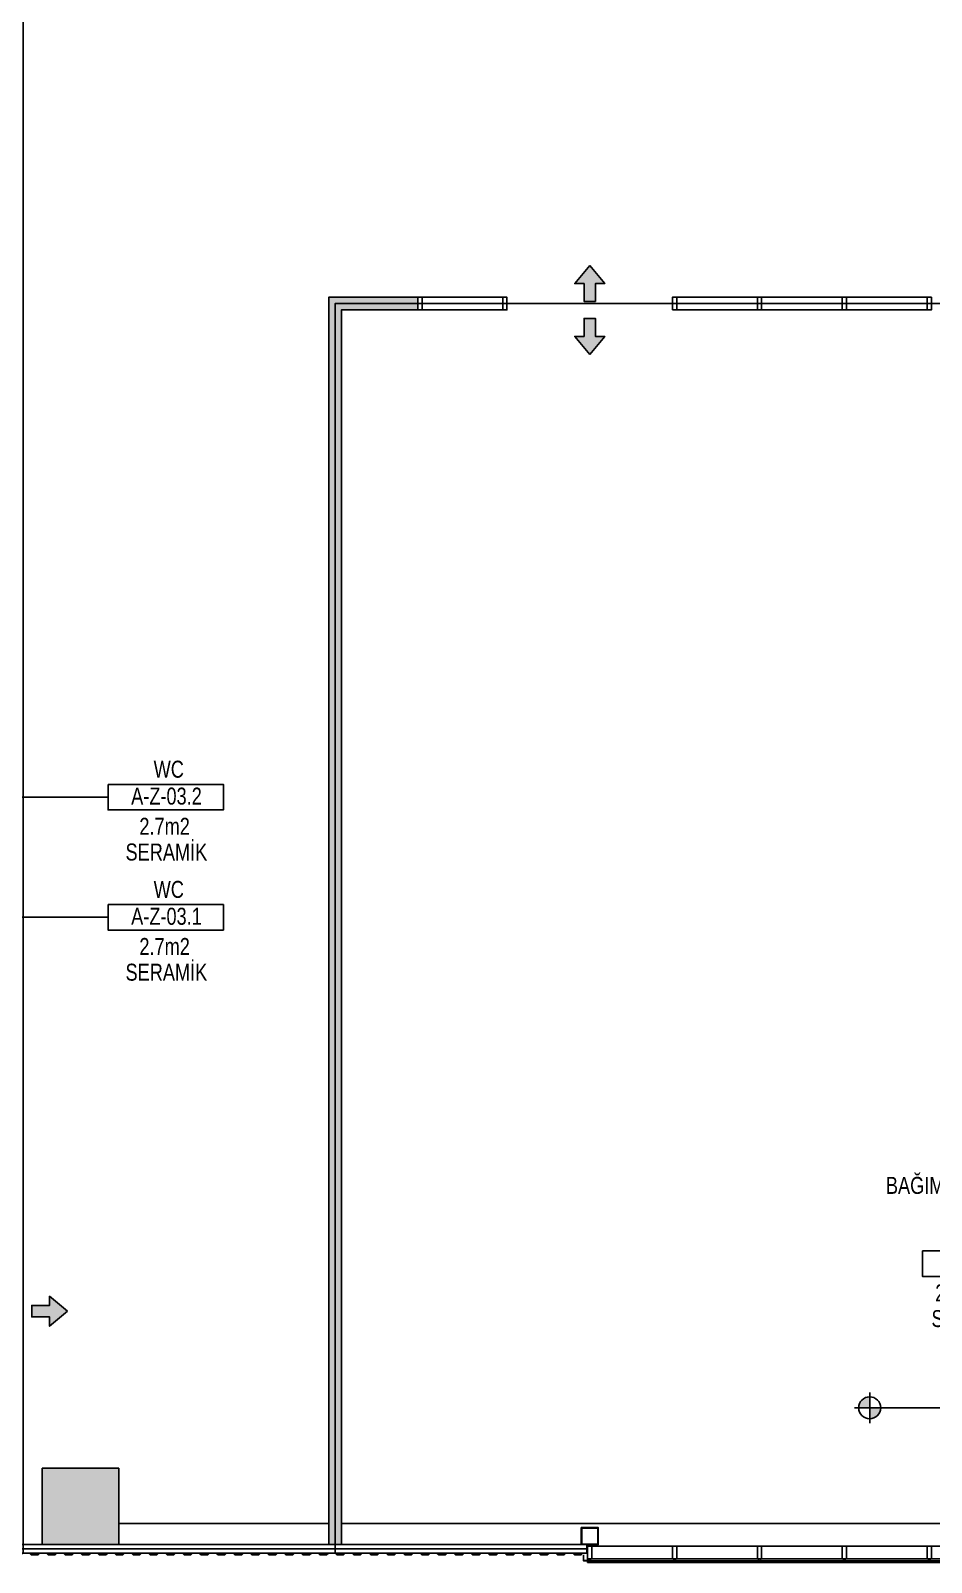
# Model space of a CAD drawing. Header units: centimetres. Extents: x 28733 to 98303, y -2883 to 8555.
# Drawn here: x 52621 to 53682, y 1498 to 3303 of the extents above; entities that cross this region are included whole.
import ezdxf
from ezdxf.enums import TextEntityAlignment as Align

# ---------------------------------------------------------------- set-up
doc = ezdxf.new("R2010")
doc.units = ezdxf.units.CM
doc.header["$LTSCALE"] = 100
for name, color, linetype in [('A-ANNO-DIMS', 187, 'Continuous'), ('A-ANNO-IDEN', 50, 'Continuous'), ('A-ANNO-TEXT', 50, 'Continuous'), ('A-AREA', 102, 'Continuous'), ('A-ELEV-01', 255, 'Continuous'), ('A-ELEV-03', 251, 'Continuous'), ('A-GLAZ-FRME', 12, 'Continuous'), ('A-GLAZ-FULL', 130, 'Continuous'), ('A-GLAZ-SILL', 8, 'Continuous'), ('A-WALL', 134, 'Continuous'), ('A-WALL-HTCH', 8, 'Continuous'), ('A-WALL-INSL', 249, 'Continuous'), ('A-WALL-SNWPNL', 200, 'Continuous'), ('A-WALL-STEL', 202, 'Continuous'), ('S-CONC', 5, 'Continuous'), ('S-HTCH', 8, 'Continuous'), ('S-STEL', 3, 'Continuous')]:
    doc.layers.add(name, color=color, linetype=linetype)
doc.styles.add('Fields_100', font='act_simplex.shx', dxfattribs={"width": 0.8, "height": 20})
doc.linetypes.add('BATTING', pattern='A,0.00254,-2.54,[134,ltypeshp.shx,S=2.54,R=0,X=-2.54,Y=0],-5.08,[134,ltypeshp.shx,S=2.54,R=180,X=2.54,Y=0],-2.54', length=10.16254)

# ---------------------------------------------------------------- blocks, each defined once
blk = doc.blocks.new('Mahal kutusu_100')
at = {"color": 0}
blk.add_lwpolyline([(-58, 30), (58, 30), (58, 0), (-58, 0)], close=True, dxfattribs=at)
at = {"color": 0, "style": 'Fields_100', "width": 0.8}
for tag, p in [('MAHAL', (3.6, 37.9)), ('KOD', (0.9, 6.2)), ('ALAN', (-1.3, -29.4)), ('KAPLAMA', (0.8, -59.7))]:
    blk.add_attdef(tag, text='', height=20, dxfattribs=at).set_placement(p, align=Align.CENTER)
blk = doc.blocks.new('Mahal Kutusu_100_2')
at = {"color": 0}
blk.add_lwpolyline([(-68, 30), (68, 30), (68, 0), (-68, 0)], close=True, dxfattribs=at)
at = {"color": 0, "style": 'Fields_100', "width": 0.8}
for tag, p in [('MAHAL', (3.6, 37.9)), ('A-Z-04.1', (0.9, 6.2)), ('ALAN', (-1.3, -29.4)), ('KAPLAMA', (0.8, -59.7))]:
    blk.add_attdef(tag, text='', height=20, dxfattribs=at).set_placement(p, align=Align.CENTER)
blk = doc.blocks.new('*U19')
at = {"layer": 'A-WALL-SNWPNL'}
blk.add_lwpolyline([(50, 1), (42, 1), (40, -1), (32, -1), (30, 1), (22, 1), (20, -1), (12, -1), (10, 1), (2, 1), (0, -1), (-8, -1), (-10, 1), (-18, 1), (-20, -1), (-28, -1), (-30, 1), (-38, 1), (-40, -1), (-48, -1), (-50, 1)], dxfattribs=at)
blk = doc.blocks.new('*U20')
at = {"layer": 'A-WALL-STEL', "color": 0, "linetype": 'ByBlock', "lineweight": -2, "transparency": 16777216}
for p in [(0, 0), (100, 0), (200, 0), (300, 0), (400, 0), (500, 0), (600, 0), (700, 0), (800, 0), (900, 0), (1000, 0), (1100, 0), (1200, 0), (1300, 0), (1400, 0), (1500, 0), (1600, 0), (1700, 0), (1800, 0), (1900, 0), (2000, 0), (2100, 0), (2200, 0), (2300, 0)]:
    blk.add_blockref('*U19', p, dxfattribs=at)

msp = doc.modelspace()

# ---------------------------------------------------------------- hatches: boundary and pattern name
at = {"layer": 'A-ANNO-DIMS'}
h = msp.add_hatch(color=256, dxfattribs=at)
h.paths.add_polyline_path([(53609.33, 1692.72, 0.4142136), (53596.33, 1679.72), (53609.33, 1679.72)])
h.paths.add_polyline_path([(53622.33, 1679.72), (53609.33, 1679.72), (53609.33, 1666.72, 0.4142136)])
at = {"layer": 'A-ANNO-TEXT'}
h = msp.add_hatch(color=256, dxfattribs=at)
h.dxf.hatch_style = 1
h.paths.add_polyline_path([(53279.48, 3025.89), (53297.18, 3004.74), (53286.21, 3004.74), (53286.21, 2983.59), (53272.74, 2983.59), (53272.74, 3004.74), (53261.77, 3004.74)])
h = msp.add_hatch(color=256, dxfattribs=at)
h.dxf.hatch_style = 1
h.paths.add_polyline_path([(53279.48, 2921.29), (53297.18, 2942.44), (53286.21, 2942.44), (53286.21, 2963.59), (53272.74, 2963.59), (53272.74, 2942.44), (53261.77, 2942.44)])
h = msp.add_hatch(color=256, dxfattribs=at)
h.dxf.hatch_style = 1
h.paths.add_polyline_path([(52664.28, 1793.59), (52643.13, 1811.3), (52643.13, 1800.33), (52621.98, 1800.33), (52621.98, 1786.86), (52643.13, 1786.86), (52643.13, 1775.89)])
at = {"layer": 'A-WALL-HTCH'}
h = msp.add_hatch(dxfattribs=at)
h.set_pattern_fill('DASH', color=256)
h.set_pattern_definition([(0, (47244.2896, 54361.0323), (3.175, 3.175), [3.175, -3.175])])
h.paths.add_polyline_path([(53076.98, 2988.59), (52971.98, 2988.59), (52971.98, 1518.59), (52986.98, 1518.59), (52986.98, 2973.59), (53076.98, 2973.59)])
at = {"layer": 'S-HTCH'}
h = msp.add_hatch(dxfattribs=at)
h.set_pattern_fill('ANSI33', color=256)
h.set_pattern_definition([(45, (47244.2896, 5721.5606), (-4.490128, 4.490128), []), (45, (47248.78, 5721.5606), (-4.490128, 4.490128), [3.175, -1.5875])])
h.paths.add_polyline_path([(63434.48, 1518.59), (63524.48, 1518.59), (63524.48, 1608.59), (63434.48, 1608.59)])
h.paths.add_polyline_path([(63434.48, 7218.59), (63524.48, 7218.59), (63524.48, 7308.59), (63434.48, 7308.59)])
h.paths.add_polyline_path([(61634.48, 1518.59), (61724.48, 1518.59), (61724.48, 1608.59), (61634.48, 1608.59)])
h.paths.add_polyline_path([(58034.48, 1518.59), (58124.48, 1518.59), (58124.48, 1608.59), (58034.48, 1608.59)])
h.paths.add_polyline_path([(61634.48, 7218.59), (61724.48, 7218.59), (61724.48, 7308.59), (61634.48, 7308.59)])
h.paths.add_polyline_path([(58034.48, 7218.59), (58124.48, 7218.59), (58124.48, 7308.59), (58034.48, 7308.59)])
h.paths.add_polyline_path([(63434.48, 3418.59), (63524.48, 3418.59), (63524.48, 3508.59), (63434.48, 3508.59)])
h.paths.add_polyline_path([(63434.48, 5318.59), (63524.48, 5318.59), (63524.48, 5408.59), (63434.48, 5408.59)])
h.paths.add_polyline_path([(61634.48, 3418.59), (61724.48, 3418.59), (61724.48, 3508.59), (61634.48, 3508.59)])
h.paths.add_polyline_path([(58034.48, 3418.59), (58124.48, 3418.59), (58124.48, 3508.59), (58034.48, 3508.59)])
h.paths.add_polyline_path([(61634.48, 5318.59), (61724.48, 5318.59), (61724.48, 5408.59), (61634.48, 5408.59)])
h.paths.add_polyline_path([(58034.48, 5318.59), (58124.48, 5318.59), (58124.48, 5408.59), (58034.48, 5408.59)])
h.paths.add_polyline_path([(68834.48, 3418.59), (68924.48, 3418.59), (68924.48, 3508.59), (68834.48, 3508.59)])
h.paths.add_polyline_path([(68834.48, 5318.59), (68924.48, 5318.59), (68924.48, 5408.59), (68834.48, 5408.59)])
h.paths.add_polyline_path([(67034.48, 3418.59), (67124.48, 3418.59), (67124.48, 3508.59), (67034.48, 3508.59)])
h.paths.add_polyline_path([(67034.48, 5318.59), (67124.48, 5318.59), (67124.48, 5408.59), (67034.48, 5408.59)])
h.paths.add_polyline_path([(65234.48, 3418.59), (65324.48, 3418.59), (65324.48, 3508.59), (65234.48, 3508.59)])
h.paths.add_polyline_path([(65234.48, 5318.59), (65324.48, 5318.59), (65324.48, 5408.59), (65234.48, 5408.59)])
h.paths.add_polyline_path([(61534.48, 3418.59), (61624.48, 3418.59), (61624.48, 3508.59), (61534.48, 3508.59)])
h.paths.add_polyline_path([(61534.48, 5318.59), (61624.48, 5318.59), (61624.48, 5408.59), (61534.48, 5408.59)])
h.paths.add_polyline_path([(59834.48, 3418.59), (59924.48, 3418.59), (59924.48, 3508.59), (59834.48, 3508.59)])
h.paths.add_polyline_path([(59834.48, 5318.59), (59924.48, 5318.59), (59924.48, 5408.59), (59834.48, 5408.59)])
h.paths.add_polyline_path([(56234.48, 3418.59), (56324.48, 3418.59), (56324.48, 3508.59), (56234.48, 3508.59)])
h.paths.add_polyline_path([(56234.48, 5318.59), (56324.48, 5318.59), (56324.48, 5408.59), (56234.48, 5408.59)])
h.paths.add_polyline_path([(54434.48, 3418.59), (54524.48, 3418.59), (54524.48, 3508.59), (54434.48, 3508.59)])
h.paths.add_polyline_path([(54434.48, 5318.59), (54524.48, 5318.59), (54524.48, 5408.59), (54434.48, 5408.59)])
h.paths.add_polyline_path([(52634.48, 3418.59), (52724.48, 3418.59), (52724.48, 3508.59), (52634.48, 3508.59)])
h.paths.add_polyline_path([(52634.48, 5318.59), (52724.48, 5318.59), (52724.48, 5408.59), (52634.48, 5408.59)])
h.paths.add_polyline_path([(70634.48, 5318.59), (70724.48, 5318.59), (70724.48, 5408.59), (70634.48, 5408.59)])
h.paths.add_polyline_path([(70634.48, 3418.59), (70724.48, 3418.59), (70724.48, 3508.59), (70634.48, 3508.59)])
h.paths.add_polyline_path([(70634.48, 1518.59), (70724.48, 1518.59), (70724.48, 1608.59), (70634.48, 1608.59)])
h.paths.add_polyline_path([(68834.48, 1518.59), (68924.48, 1518.59), (68924.48, 1608.59), (68834.48, 1608.59)])
h.paths.add_polyline_path([(67034.48, 1518.59), (67124.48, 1518.59), (67124.48, 1608.59), (67034.48, 1608.59)])
h.paths.add_polyline_path([(65234.48, 1518.59), (65324.48, 1518.59), (65324.48, 1608.59), (65234.48, 1608.59)])
h.paths.add_polyline_path([(61534.48, 1518.59), (61624.48, 1518.59), (61624.48, 1608.59), (61534.48, 1608.59)])
h.paths.add_polyline_path([(59834.48, 1518.59), (59924.48, 1518.59), (59924.48, 1608.59), (59834.48, 1608.59)])
h.paths.add_polyline_path([(56234.48, 1518.59), (56324.48, 1518.59), (56324.48, 1608.59), (56234.48, 1608.59)])
h.paths.add_polyline_path([(54434.48, 1518.59), (54524.48, 1518.59), (54524.48, 1608.59), (54434.48, 1608.59)])
h.paths.add_polyline_path([(52634.48, 1518.59), (52724.48, 1518.59), (52724.48, 1608.59), (52634.48, 1608.59)])
h.paths.add_polyline_path([(70634.48, 7218.59), (70724.48, 7218.59), (70724.48, 7308.59), (70634.48, 7308.59)])
h.paths.add_polyline_path([(68834.48, 7218.59), (68924.48, 7218.59), (68924.48, 7308.59), (68834.48, 7308.59)])
h.paths.add_polyline_path([(67034.48, 7218.59), (67124.48, 7218.59), (67124.48, 7308.59), (67034.48, 7308.59)])
h.paths.add_polyline_path([(65234.48, 7218.59), (65324.48, 7218.59), (65324.48, 7308.59), (65234.48, 7308.59)])
h.paths.add_polyline_path([(61534.48, 7218.59), (61624.48, 7218.59), (61624.48, 7308.59), (61534.48, 7308.59)])
h.paths.add_polyline_path([(59834.48, 7218.59), (59924.48, 7218.59), (59924.48, 7308.59), (59834.48, 7308.59)])
h.paths.add_polyline_path([(56234.48, 7218.59), (56324.48, 7218.59), (56324.48, 7308.59), (56234.48, 7308.59)])
h.paths.add_polyline_path([(54434.48, 7218.59), (54524.48, 7218.59), (54524.48, 7308.59), (54434.48, 7308.59)])
h.paths.add_polyline_path([(52634.48, 7218.59), (52724.48, 7218.59), (52724.48, 7308.59), (52634.48, 7308.59)])

# ---------------------------------------------------------------- linework, layer by layer
at = {"layer": 'A-ANNO-DIMS'}
for p, q in [((53609.33, 1697.72), (53609.33, 1661.72)), ((53591.33, 1679.72), (53832.33, 1679.72))]:
    msp.add_line(p, q, dxfattribs=at)
msp.add_circle((53609.33, 1679.72), 13, dxfattribs=at)
at = {"layer": 'A-ANNO-IDEN'}
for points in [[(52711.88, 2399.46), (52563.12, 2399.46)], [(52711.88, 2257.82), (52563.12, 2257.82)]]:
    msp.add_lwpolyline(points, dxfattribs=at)
at = {"layer": 'A-ANNO-TEXT'}
for points in [[(53279.48, 3025.89), (53297.18, 3004.74), (53286.21, 3004.74), (53286.21, 2983.59), (53272.74, 2983.59), (53272.74, 3004.74), (53261.77, 3004.74)], [(53279.48, 2921.29), (53297.18, 2942.44), (53286.21, 2942.44), (53286.21, 2963.59), (53272.74, 2963.59), (53272.74, 2942.44), (53261.77, 2942.44)], [(52664.28, 1793.59), (52643.13, 1811.3), (52643.13, 1800.33), (52621.98, 1800.33), (52621.98, 1786.86), (52643.13, 1786.86), (52643.13, 1775.89)]]:
    msp.add_lwpolyline(points, close=True, dxfattribs=at)
at = {"layer": 'A-AREA'}
msp.add_lwpolyline([(52611.98, 1508.59), (52611.98, 3418.59), (70734.48, 3418.59), (70734.48, 2981.09), (63779.48, 2981.09), (63779.23, 1508.59), (63516.98, 1508.59), (63516.98, 2981.09), (58079.48, 2981.09), (58079.48, 1508.59), (56279.48, 1508.59), (56279.48, 2981.09), (52979.48, 2981.09), (52979.48, 1508.59)], close=True, dxfattribs=at)
msp.add_lwpolyline([(54479.48, 2061.09), (54546.98, 2061.09), (54546.98, 1853.59), (54546.98, 1838.59), (54411.98, 1838.59), (54411.98, 1593.59), (54479.48, 1593.59), (54479.48, 1508.59), (54181.98, 1508.59), (54181.98, 1497.59), (53276.98, 1497.59), (53276.98, 1508.59), (52979.48, 1508.59), (52979.48, 2981.09), (54479.48, 2981.09), (54479.48, 2061.09)], dxfattribs=at)
at = {"layer": 'A-ELEV-01'}
for p, q in [((52724.48, 1543.59), (52971.98, 1543.59)), ((52986.98, 1543.59), (54434.48, 1543.59)), ((53281.98, 1516.59), (53376.98, 1516.59)), ((53381.98, 1516.59), (53476.98, 1516.59)), ((53481.98, 1516.59), (53576.98, 1516.59)), ((53581.98, 1516.59), (53676.98, 1516.59)), ((53681.98, 1516.59), (53776.98, 1516.59))]:
    msp.add_line(p, q, dxfattribs=at)
at = {"layer": 'A-ELEV-03'}
msp.add_line((53275.98, 1508.59), (50839.48, 1508.59), dxfattribs=at)
at = {"layer": 'A-ELEV-03', "elevation": 0}
msp.add_lwpolyline([(53275.98, 1518.59), (53275.98, 1508.59)], dxfattribs=at)
at = {"layer": 'A-GLAZ-FRME'}
for points in [[(53076.98, 2973.59), (53081.98, 2973.59), (53081.98, 2988.59), (53076.98, 2988.59)], [(53176.98, 2973.59), (53181.98, 2973.59), (53181.98, 2988.59), (53176.98, 2988.59)], [(53376.98, 2973.59), (53381.98, 2973.59), (53381.98, 2988.59), (53376.98, 2988.59)], [(53476.98, 2973.59), (53481.98, 2973.59), (53481.98, 2988.59), (53476.98, 2988.59)], [(53576.98, 2973.59), (53581.98, 2973.59), (53581.98, 2988.59), (53576.98, 2988.59)], [(53676.98, 2973.59), (53681.98, 2973.59), (53681.98, 2988.59), (53676.98, 2988.59)]]:
    msp.add_lwpolyline(points, close=True, dxfattribs=at)
at = {"layer": 'A-GLAZ-FRME', "elevation": 0}
for points in [[(53281.98, 1501.59), (53276.98, 1501.59), (53276.98, 1516.59), (53281.98, 1516.59)], [(53381.98, 1501.59), (53376.98, 1501.59), (53376.98, 1516.59), (53381.98, 1516.59)], [(53481.98, 1501.59), (53476.98, 1501.59), (53476.98, 1516.59), (53481.98, 1516.59)], [(53581.98, 1501.59), (53576.98, 1501.59), (53576.98, 1516.59), (53581.98, 1516.59)], [(53681.98, 1501.59), (53676.98, 1501.59), (53676.98, 1516.59), (53681.98, 1516.59)], [(53276.98, 1497.59), (53281.98, 1497.59), (53281.98, 1499.59), (53276.98, 1499.59)], [(53376.98, 1497.59), (53381.98, 1497.59), (53381.98, 1499.59), (53376.98, 1499.59)], [(53476.98, 1497.59), (53481.98, 1497.59), (53481.98, 1499.59), (53476.98, 1499.59)], [(53576.98, 1497.59), (53581.98, 1497.59), (53581.98, 1499.59), (53576.98, 1499.59)], [(53676.98, 1497.59), (53681.98, 1497.59), (53681.98, 1499.59), (53676.98, 1499.59)]]:
    msp.add_lwpolyline(points, close=True, dxfattribs=at)
at = {"layer": 'A-GLAZ-FULL'}
for p, q in [((53381.98, 2988.59), (53476.98, 2988.59)), ((53481.98, 2988.59), (53576.98, 2988.59)), ((53581.98, 2988.59), (53676.98, 2988.59))]:
    msp.add_line(p, q, dxfattribs=at)
msp.add_lwpolyline([(53081.98, 2988.59), (53176.98, 2988.59)], dxfattribs=at)
at = {"layer": 'A-GLAZ-FULL', "elevation": 0}
for points in [[(53280.48, 1499.59), (53378.48, 1499.59), (53378.48, 1501.59), (53280.48, 1501.59)], [(53380.48, 1499.59), (53478.48, 1499.59), (53478.48, 1501.59), (53380.48, 1501.59)], [(53480.48, 1499.59), (53578.48, 1499.59), (53578.48, 1501.59), (53480.48, 1501.59)], [(53580.48, 1499.59), (53678.48, 1499.59), (53678.48, 1501.59), (53580.48, 1501.59)], [(53680.48, 1499.59), (53778.48, 1499.59), (53778.48, 1501.59), (53680.48, 1501.59)]]:
    msp.add_lwpolyline(points, close=True, dxfattribs=at)
at = {"layer": 'A-GLAZ-SILL'}
for p, q in [((53081.98, 2973.59), (53176.98, 2973.59)), ((53381.98, 2973.59), (53476.98, 2973.59)), ((53481.98, 2973.59), (53576.98, 2973.59)), ((53581.98, 2973.59), (53676.98, 2973.59))]:
    msp.add_line(p, q, dxfattribs=at)
at = {"layer": 'A-WALL'}
for points in [[(52971.98, 1518.59), (52971.98, 2988.59), (53076.98, 2988.59)], [(53076.98, 2973.59), (53076.98, 2988.59)], [(52986.98, 1518.59), (52986.98, 2973.59), (53076.98, 2973.59)]]:
    msp.add_lwpolyline(points, dxfattribs=at)
at = {"layer": 'A-WALL-INSL', "linetype": 'BATTING', "ltscale": 0.005}
msp.add_lwpolyline([(53275.98, 1513.59), (50839.48, 1513.59)], dxfattribs=at)
at = {"layer": 'A-WALL-SNWPNL'}
msp.add_line((53275.98, 1518.59), (50839.48, 1518.59), dxfattribs=at)
msp.add_lwpolyline([(53275.98, 1508.59), (53271.48, 1508.59), (53269.48, 1506.59), (53261.48, 1506.59), (53259.48, 1508.59), (53251.48, 1508.59), (53249.48, 1506.59), (53241.48, 1506.59), (53239.48, 1508.59)], dxfattribs=at)
at = {"layer": 'A-WALL-SNWPNL', "elevation": 0}
msp.add_lwpolyline([(53271.98, 1506.09), (53271.98, 1499.59), (53276.98, 1499.59), (53279.48, 1499.59), (53279.48, 1499.79), (53276.98, 1499.79), (53272.18, 1499.79), (53272.18, 1506.09)], close=True, dxfattribs=at)
at = {"layer": 'S-CONC'}
msp.add_lwpolyline([(52634.48, 1518.59), (52724.48, 1518.59), (52724.48, 1608.59), (52634.48, 1608.59)], close=True, dxfattribs=at)
msp.add_lwpolyline([(52634.48, 1518.59), (52724.48, 1518.59), (52724.48, 1608.59), (52634.48, 1608.59)], close=True, dxfattribs=at)
at = {"layer": 'S-STEL', "elevation": 0}
for points in [[(53269.48, 1518.59), (53289.48, 1518.59), (53289.48, 1538.59), (53269.48, 1538.59)], [(53270.08, 1537.99), (53288.88, 1537.99), (53288.88, 1519.19), (53270.08, 1519.19)]]:
    msp.add_lwpolyline(points, close=True, dxfattribs=at)

# ---------------------------------------------------------------- block references
at = {"layer": 'A-ANNO-IDEN'}
for name, p, values in [('Mahal Kutusu_100_2', (52779.88, 2384.46), {'MAHAL': 'WC', 'A-Z-04.1': 'A-Z-03.2', 'ALAN': '2.7m2', 'KAPLAMA': 'SERAMİK'}), ('Mahal Kutusu_100_2', (52779.88, 2242.82), {'MAHAL': 'WC', 'A-Z-04.1': 'A-Z-03.1', 'ALAN': '2.7m2', 'KAPLAMA': 'SERAMİK'}), ('Mahal kutusu_100', (53729.48, 1834.61), {'MAHAL': 'İŞYERİ', 'KOD': 'A-Z-04', 'ALAN': '211,6m2', 'KAPLAMA': 'SERAMİK'})]:
    msp.add_blockref(name, p, dxfattribs=at).add_auto_attribs(values)
at = {"layer": 'A-WALL-STEL'}
msp.add_blockref('*U20', (50889.48, 1507.59), dxfattribs=at)

# ---------------------------------------------------------------- texts
at = {"layer": 'A-ANNO-TEXT', "insert": (53729.48, 1951.87), "char_height": 20, "attachment_point": 2, "style": 'Fields_100'}
msp.add_mtext_dynamic_manual_height_columns('BAĞIMSIZ BÖLÜM 3', width=436.6649, gutter_width=100, heights=[0], dxfattribs=at)

doc.saveas('drawing.dxf')
